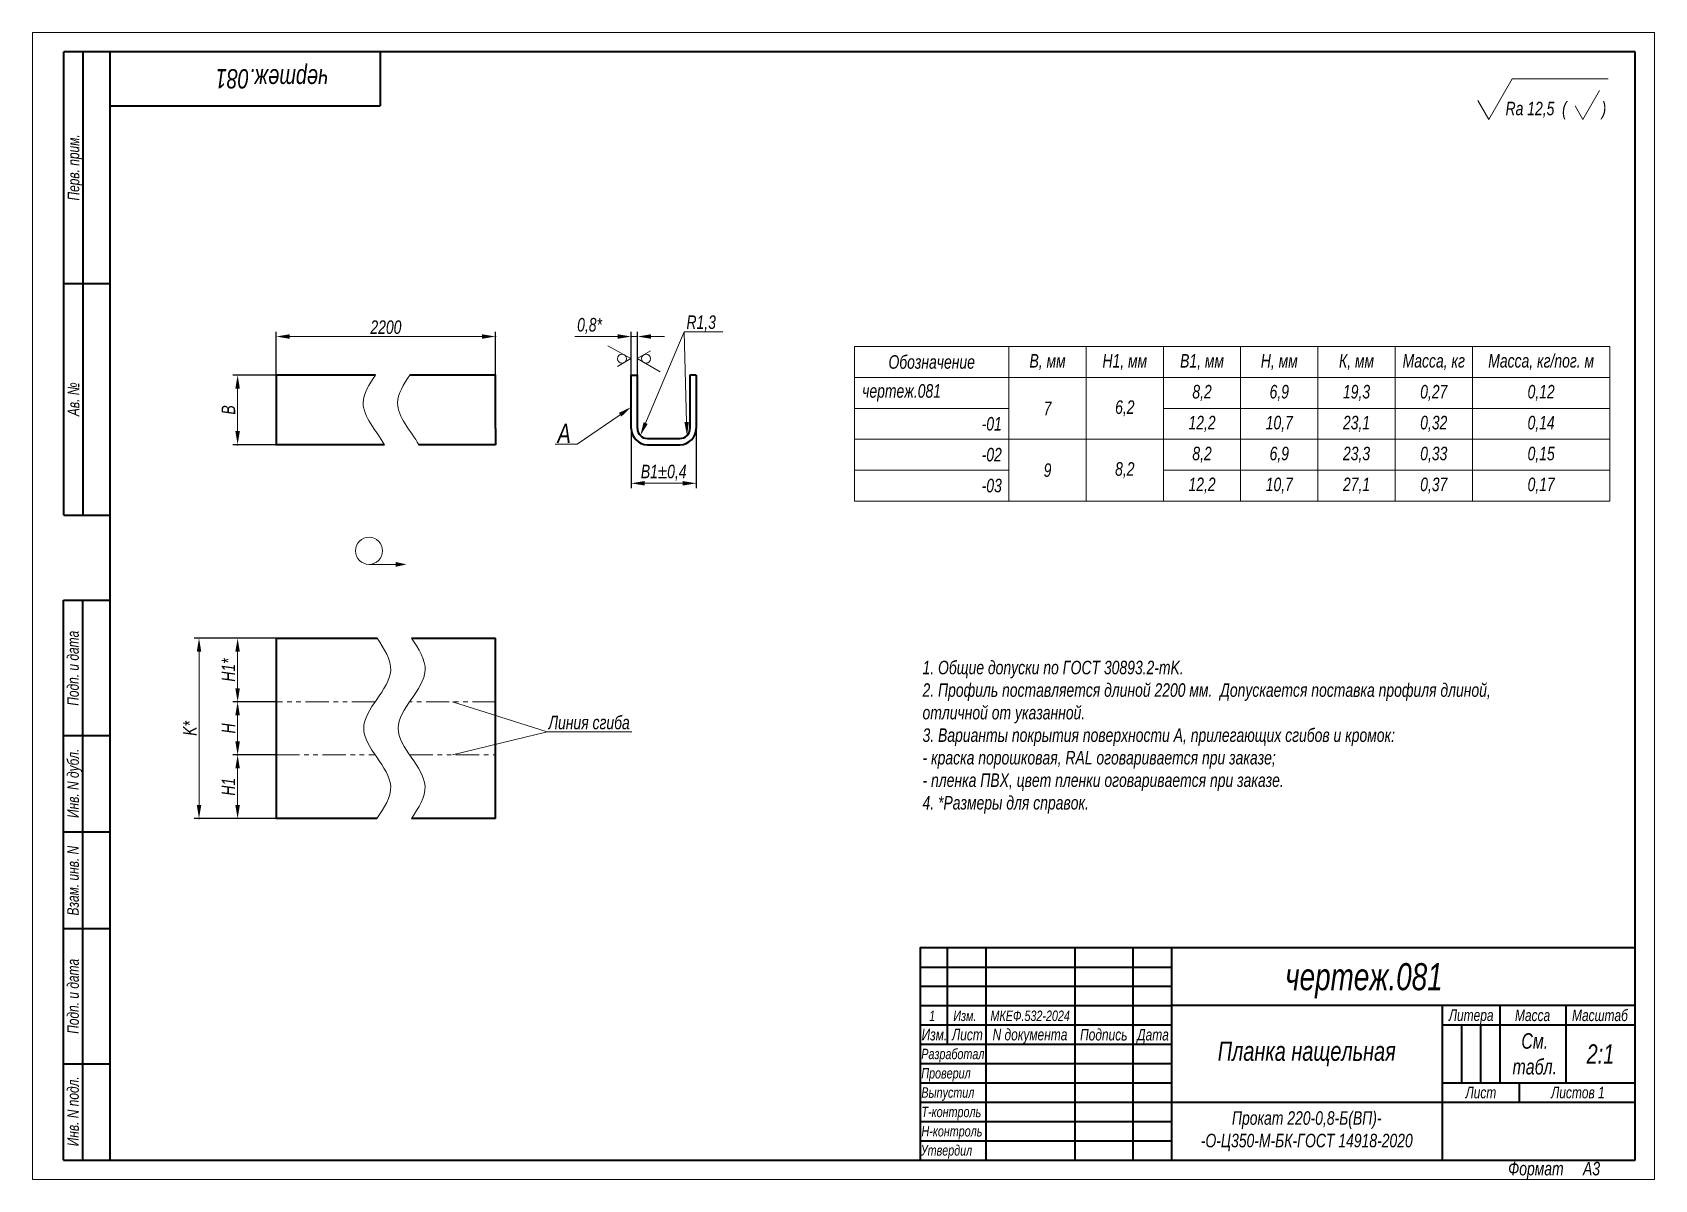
# Model space of a CAD drawing. Header units: millimetres. Extents: x 257 to 18224, y 1761 to 2058.
# Drawn here: x 256.6 to 676.6, y 1761 to 2058 of the extents above; entities outside this region: 3.
import ezdxf
from ezdxf import colors
from ezdxf.entities.mleader import LeaderData, LeaderLine
from ezdxf.math import Vec2, Vec3

# ---------------------------------------------------------------- set-up
doc = ezdxf.new("R2010")
doc.units = ezdxf.units.MM
doc.linetypes.add('LT_04', pattern=[20, 10, -2, 2, -2, 2, -2])
doc.layers.add('Layer_01', color=7, linetype='Continuous', plot=False)
for name, color, linetype, lineweight in [('Layer_02', 5, 'Continuous', 13), ('Layer_04', 1, 'Continuous', 15), ('Layer_08', 5, 'Continuous', 13), ('Layer_09', 1, 'Continuous', 15), ('Layer_11', 5, 'LT_04', 15), ('Layer_12', 7, 'Continuous', 35), ('Layer_13', 6, 'Continuous', 13), ('Layer_14', 7, 'Continuous', 40)]:
    doc.layers.add(name, color=color, linetype=linetype, lineweight=lineweight)
doc.styles.get("Standard").update_dxf_attribs({"font": 'arial.ttf'})
doc.styles.add('Style_01', font='ARIALNI.TTF', dxfattribs={"width": 0.9, "height": 3.5})
doc.dimstyles.new('DimStyle_02', dxfattribs={"dimtxt": 3.5, "dimasz": 2.5, "dimexe": 1.25, "dimexo": 0, "dimtad": 1, "dimlfac": 2, "dimtxsty": 'Style_01', "dimcen": 2.5, "dimazin": 3, "dimtfac": 1, "dimtmove": 0, "dimatfit": 3})

# ---------------------------------------------------------------- blocks, each defined once
blk = doc.blocks.new('*D1127')
at = {"layer": 'Layer_01', "color": 0, "ltscale": 0.04}
for p in [(319.7, 1969.28), (309.7, 1951.28), (319.7, 1951.28)]:
    blk.add_point(p, dxfattribs=at)
at = {"layer": 'Layer_09', "color": 0, "lineweight": -2, "ltscale": 0.04}
for p, q in [((319.7, 1969.28), (308.45, 1969.28)), ((319.7, 1951.28), (308.45, 1951.28))]:
    blk.add_line(p, q, dxfattribs=at)
at = {"layer": 'Layer_09', "color": 0, "ltscale": 0.04}
blk.add_line((309.7, 1965.78), (309.7, 1954.78), dxfattribs=at)
for points in [[(309.11, 1965.78), (310.28, 1965.78), (309.7, 1969.28)], [(309.11, 1954.78), (310.28, 1954.78), (309.7, 1951.28)]]:
    blk.add_solid(points, dxfattribs=at)
at = {"layer": 'Layer_09', "color": 0, "ltscale": 0.04, "insert": (307.32, 1960.28), "char_height": 3.5, "attachment_point": 5, "rotation": 90, "style": 'Style_01'}
blk.add_mtext('B', dxfattribs=at)
blk = doc.blocks.new('*D1128')
at = {"layer": 'Layer_01', "color": 0, "ltscale": 0.04}
for p in [(411.62, 1955.48), (428.42, 1955.48), (428.42, 1941.28)]:
    blk.add_point(p, dxfattribs=at)
at = {"layer": 'Layer_09', "color": 0, "lineweight": -2, "ltscale": 0.04}
for p, q in [((411.62, 1955.48), (411.62, 1940.03)), ((428.42, 1955.48), (428.42, 1940.03))]:
    blk.add_line(p, q, dxfattribs=at)
at = {"layer": 'Layer_09', "color": 0, "ltscale": 0.04}
blk.add_line((415.12, 1941.28), (424.92, 1941.28), dxfattribs=at)
for points in [[(415.12, 1941.86), (415.12, 1940.7), (411.62, 1941.28)], [(424.92, 1941.86), (424.92, 1940.7), (428.42, 1941.28)]]:
    blk.add_solid(points, dxfattribs=at)
at = {"layer": 'Layer_09', "color": 0, "ltscale": 0.04, "insert": (420.02, 1944.01), "char_height": 3.5, "width": 3.9858, "attachment_point": 5, "style": 'Style_01'}
blk.add_mtext('В1%%P0,4', dxfattribs=at)
blk = doc.blocks.new('*D1129')
at = {"layer": 'Layer_01', "color": 0, "ltscale": 0.04}
for p in [(411.62, 1979.28), (411.62, 1969.28), (413.22, 1969.28)]:
    blk.add_point(p, dxfattribs=at)
at = {"layer": 'Layer_09', "color": 0, "ltscale": 0.04}
for p, q in [((408.12, 1979.28), (397.03, 1979.28)), ((413.22, 1979.28), (411.62, 1979.28)), ((416.72, 1979.28), (420.22, 1979.28))]:
    blk.add_line(p, q, dxfattribs=at)
at = {"layer": 'Layer_09', "color": 0, "lineweight": -2, "ltscale": 0.04}
for p, q in [((411.62, 1969.28), (411.62, 1980.53)), ((413.22, 1969.28), (413.22, 1980.53))]:
    blk.add_line(p, q, dxfattribs=at)
at = {"layer": 'Layer_09', "color": 0, "ltscale": 0.04}
for points in [[(408.12, 1979.86), (408.12, 1978.7), (411.62, 1979.28)], [(416.72, 1979.86), (416.72, 1978.7), (413.22, 1979.28)]]:
    blk.add_solid(points, dxfattribs=at)
at = {"layer": 'Layer_09', "color": 0, "ltscale": 0.04, "insert": (400.83, 1982.01), "char_height": 3.5, "attachment_point": 5, "style": 'Style_01'}
blk.add_mtext('0,8*', dxfattribs=at)
blk = doc.blocks.new('*D927')
at = {"layer": 'Layer_01', "color": 0, "ltscale": 0.04}
for p in [(376.5, 1979.28), (319.7, 1969.28), (376.5, 1969.28)]:
    blk.add_point(p, dxfattribs=at)
at = {"layer": 'Layer_09', "color": 0, "lineweight": -2, "ltscale": 0.04}
for p, q in [((319.7, 1969.28), (319.7, 1980.53)), ((376.5, 1969.28), (376.5, 1980.53))]:
    blk.add_line(p, q, dxfattribs=at)
at = {"layer": 'Layer_09', "color": 0, "ltscale": 0.04}
blk.add_line((323.2, 1979.28), (373, 1979.28), dxfattribs=at)
for points in [[(323.2, 1979.86), (323.2, 1978.7), (319.7, 1979.28)], [(373, 1979.86), (373, 1978.7), (376.5, 1979.28)]]:
    blk.add_solid(points, dxfattribs=at)
at = {"layer": 'Layer_09', "color": 0, "ltscale": 0.04, "insert": (348.1, 1981.69), "char_height": 3.5, "attachment_point": 5, "style": 'Style_01'}
blk.add_mtext('2200', dxfattribs=at)
blk = doc.blocks.new('*D928')
at = {"layer": 'Layer_01', "color": 0, "ltscale": 0.04}
for p in [(319.7, 1901.17), (299.71, 1854.48), (319.7, 1854.48)]:
    blk.add_point(p, dxfattribs=at)
at = {"layer": 'Layer_09', "color": 0, "lineweight": -2, "ltscale": 0.04}
for p, q in [((319.7, 1901.17), (298.46, 1901.17)), ((319.7, 1854.48), (298.46, 1854.48))]:
    blk.add_line(p, q, dxfattribs=at)
at = {"layer": 'Layer_09', "color": 0, "ltscale": 0.04}
blk.add_line((299.71, 1897.67), (299.71, 1857.98), dxfattribs=at)
for points in [[(299.13, 1897.67), (300.29, 1897.67), (299.71, 1901.17)], [(299.13, 1857.98), (300.29, 1857.98), (299.71, 1854.48)]]:
    blk.add_solid(points, dxfattribs=at)
at = {"layer": 'Layer_09', "color": 0, "ltscale": 0.04, "insert": (297.34, 1877.82), "char_height": 3.5, "attachment_point": 5, "rotation": 90, "style": 'Style_01'}
blk.add_mtext('K*', dxfattribs=at)
blk = doc.blocks.new('*D1130')
at = {"layer": 'Layer_01', "color": 0, "ltscale": 0.04}
for p in [(319.7, 1901.17), (309.7, 1884.7), (319.7, 1884.7)]:
    blk.add_point(p, dxfattribs=at)
at = {"layer": 'Layer_09', "color": 0, "lineweight": -2, "ltscale": 0.04}
for p, q in [((319.7, 1901.17), (308.45, 1901.17)), ((319.7, 1884.7), (308.45, 1884.7))]:
    blk.add_line(p, q, dxfattribs=at)
at = {"layer": 'Layer_09', "color": 0, "ltscale": 0.04}
blk.add_line((309.7, 1897.67), (309.7, 1888.2), dxfattribs=at)
for points in [[(309.11, 1897.67), (310.28, 1897.67), (309.7, 1901.17)], [(309.11, 1888.2), (310.28, 1888.2), (309.7, 1884.7)]]:
    blk.add_solid(points, dxfattribs=at)
at = {"layer": 'Layer_09', "color": 0, "ltscale": 0.04, "insert": (307.31, 1892.93), "char_height": 3.5, "attachment_point": 5, "rotation": 90, "style": 'Style_01'}
blk.add_mtext('Н1*', dxfattribs=at)
blk = doc.blocks.new('*D929')
at = {"layer": 'Layer_01', "color": 0, "ltscale": 0.04}
for p in [(319.7, 1884.7), (309.7, 1870.95), (319.7, 1870.95)]:
    blk.add_point(p, dxfattribs=at)
at = {"layer": 'Layer_09', "color": 0, "lineweight": -2, "ltscale": 0.04}
for p, q in [((319.7, 1884.7), (308.45, 1884.7)), ((319.7, 1870.95), (308.45, 1870.95))]:
    blk.add_line(p, q, dxfattribs=at)
at = {"layer": 'Layer_09', "color": 0, "ltscale": 0.04}
blk.add_line((309.7, 1881.2), (309.7, 1874.45), dxfattribs=at)
for points in [[(309.11, 1881.2), (310.28, 1881.2), (309.7, 1884.7)], [(309.11, 1874.45), (310.28, 1874.45), (309.7, 1870.95)]]:
    blk.add_solid(points, dxfattribs=at)
at = {"layer": 'Layer_09', "color": 0, "ltscale": 0.04, "insert": (307.32, 1877.82), "char_height": 3.5, "attachment_point": 5, "rotation": 90, "style": 'Style_01'}
blk.add_mtext('H', dxfattribs=at)
blk = doc.blocks.new('*D1131')
at = {"layer": 'Layer_01', "color": 0, "ltscale": 0.04}
for p in [(309.7, 1870.95), (319.7, 1870.95), (319.7, 1854.48)]:
    blk.add_point(p, dxfattribs=at)
at = {"layer": 'Layer_09', "color": 0, "lineweight": -2, "ltscale": 0.04}
for p, q in [((319.7, 1870.95), (308.45, 1870.95)), ((319.7, 1854.48), (308.45, 1854.48))]:
    blk.add_line(p, q, dxfattribs=at)
at = {"layer": 'Layer_09', "color": 0, "ltscale": 0.04}
blk.add_line((309.7, 1857.98), (309.7, 1867.45), dxfattribs=at)
for points in [[(309.11, 1867.45), (310.28, 1867.45), (309.7, 1870.95)], [(309.11, 1857.98), (310.28, 1857.98), (309.7, 1854.48)]]:
    blk.add_solid(points, dxfattribs=at)
at = {"layer": 'Layer_09', "color": 0, "ltscale": 0.04, "insert": (307.31, 1862.72), "char_height": 3.5, "attachment_point": 5, "rotation": 90, "style": 'Style_01'}
blk.add_mtext('H1', dxfattribs=at)

msp = doc.modelspace()

# ---------------------------------------------------------------- linework, layer by layer
at = {"layer": 'Layer_11', "linetype": 'LT_04', "ltscale": 0.6}
for p, q in [((345.3, 1884.7), (319.7, 1884.7)), ((376.5, 1884.7), (354.21, 1884.7)), ((319.7, 1870.95), (345.32, 1870.95)), ((354.23, 1870.95), (376.5, 1870.95))]:
    msp.add_line(p, q, dxfattribs=at)
at = {"layer": 'Layer_12', "lineweight": 13, "ltscale": 0.303109}
msp.add_line((633.64, 2035.51), (639.71, 2046.01), dxfattribs=at)
at = {"layer": 'Layer_12', "lineweight": 13}
msp.add_line((639.71, 2046.01), (664.58, 2046.01), dxfattribs=at)
at = {"layer": 'Layer_12', "lineweight": 13, "ltscale": 0.216506}
msp.add_line((658.01, 2035.51), (662.34, 2043.01), dxfattribs=at)
at = {"layer": 'Layer_12', "lineweight": 13, "ltscale": 0.141451}
msp.add_line((633.64, 2035.51), (630.82, 2040.41), dxfattribs=at)
at = {"layer": 'Layer_12', "lineweight": 13, "ltscale": 0.101036}
msp.add_line((658.01, 2035.51), (655.99, 2039.01), dxfattribs=at)
at = {"layer": 'Layer_12'}
for p, q in [((345.42, 1969.28), (319.7, 1969.28)), ((319.7, 1969.28), (319.7, 1951.28)), ((376.5, 1969.28), (354.32, 1969.28)), ((376.5, 1955.48), (376.5, 1969.28)), ((411.62, 1955.48), (411.62, 1969.28)), ((411.62, 1969.28), (413.22, 1969.28)), ((413.22, 1955.48), (413.22, 1969.28)), ((426.82, 1969.28), (426.82, 1955.48)), ((428.42, 1969.28), (426.82, 1969.28)), ((428.42, 1969.28), (428.42, 1955.48)), ((376.5, 1955.48), (376.5, 1951.28)), ((347.73, 1951.28), (319.7, 1951.28)), ((376.5, 1951.28), (356.63, 1951.28)), ((415.82, 1952.88), (424.22, 1952.88)), ((415.82, 1951.28), (424.22, 1951.28)), ((319.7, 1901.17), (345.8, 1901.17)), ((319.7, 1901.17), (319.7, 1854.48)), ((354.7, 1901.17), (376.5, 1901.17)), ((376.5, 1854.48), (376.5, 1901.17)), ((345.78, 1854.48), (319.7, 1854.48)), ((376.5, 1854.48), (354.68, 1854.48))]:
    msp.add_line(p, q, dxfattribs=at)
for centre, radius, start, end in [((415.82, 1955.48), 4.2, 180, 270), ((415.82, 1955.48), 2.6, 180, 270), ((424.22, 1955.48), 4.2, 270, 0), ((424.22, 1955.48), 2.6, 270, 0)]:
    msp.add_arc(centre, radius, start, end, dxfattribs=at)
at = {"layer": 'Layer_13'}
for p, q in [((256.58, 2058.01), (256.58, 1761.01)), ((676.58, 2058.01), (256.58, 2058.01)), ((676.58, 1761.01), (676.58, 2058.01)), ((411.54, 1973.55), (405.57, 1976.9)), ((413.14, 1973.55), (416.64, 1975.59)), ((469.41, 1936.67), (469.41, 1976.67)), ((469.41, 1976.67), (665.02, 1976.67)), ((509.41, 1936.67), (509.41, 1976.67)), ((509.41, 1936.67), (509.41, 1976.67)), ((529.41, 1936.67), (529.41, 1976.67)), ((549.41, 1936.67), (549.41, 1976.67)), ((569.41, 1936.67), (569.41, 1976.67)), ((589.41, 1936.67), (589.41, 1976.67)), ((609.41, 1936.67), (609.41, 1976.67)), ((629.41, 1936.67), (629.41, 1976.67)), ((665.02, 1936.67), (665.02, 1976.67)), ((411.54, 1973.55), (408.06, 1971.49)), ((413.14, 1973.55), (419.11, 1970.13)), ((469.41, 1968.67), (665.02, 1968.67)), ((469.41, 1960.67), (509.41, 1960.67)), ((549.41, 1960.67), (589.41, 1960.67)), ((589.41, 1960.67), (665.02, 1960.67)), ((469.41, 1952.67), (665.02, 1952.67)), ((469.41, 1944.67), (509.41, 1944.67)), ((549.41, 1944.67), (589.41, 1944.67)), ((589.41, 1944.67), (665.02, 1944.67)), ((469.41, 1936.67), (665.02, 1936.67)), ((343.72, 1920.29), (350.62, 1920.29)), ((365.36, 1884.7), (389.83, 1876.97)), ((365.37, 1870.95), (389.83, 1876.97)), ((389.83, 1876.97), (411.79, 1876.97)), ((256.58, 1761.01), (676.58, 1761.01))]:
    msp.add_line(p, q, dxfattribs=at)
for centre, radius in [((409.21, 1973.53), 1.17), ((415.47, 1973.56), 1.17), ((343.72, 1923.8), 3.51)]:
    msp.add_circle(centre, radius, dxfattribs=at)
for points, knots in [([(345.42, 1969.28), (343.77, 1966.87), (339.87, 1960.87), (345.67, 1954.87), (347.73, 1951.28)], [41.677478, 41.677478, 41.677478, 41.677478, 49.658836, 61.541012, 61.541012, 61.541012, 61.541012]), ([(354.32, 1969.28), (352.67, 1966.87), (348.78, 1960.87), (354.58, 1954.87), (356.63, 1951.28)], [41.677478, 41.677478, 41.677478, 41.677478, 49.658836, 61.541012, 61.541012, 61.541012, 61.541012]), ([(345.8, 1901.17), (347.65, 1898.39), (352.81, 1890.62), (335.61, 1877.84), (352.82, 1865.05), (347.64, 1857.27), (345.78, 1854.48)], [23.918233, 23.918233, 23.918233, 23.918233, 33.105891, 49.658836, 66.211781, 75.432561, 75.432561, 75.432561, 75.432561]), ([(354.7, 1901.17), (356.56, 1898.39), (361.72, 1890.62), (344.52, 1877.84), (361.73, 1865.05), (356.54, 1857.27), (354.68, 1854.48)], [23.918233, 23.918233, 23.918233, 23.918233, 33.105891, 49.658836, 66.211781, 75.432561, 75.432561, 75.432561, 75.432561])]:
    msp.add_open_spline(points, degree=3, knots=knots, dxfattribs=at)
msp.add_solid([(350.62, 1919.67), (353.44, 1920.28), (350.62, 1920.9)], dxfattribs=at)
at = {"layer": 'Layer_14', "linetype": 'Continuous'}
for p, q in [((671.58, 2053.01), (264.7, 2053.01)), ((264.7, 1933.01), (264.7, 2053.01)), ((269.7, 1933.01), (269.7, 2053.01)), ((276.58, 2053.01), (276.58, 1766.01)), ((346.58, 2053.01), (346.58, 2039.01)), ((671.58, 1766.01), (671.58, 2053.01)), ((276.58, 2039.01), (346.58, 2039.01)), ((264.7, 1993.01), (276.58, 1993.01)), ((264.7, 1933.01), (276.58, 1933.01)), ((264.58, 1766.01), (264.58, 1911.01)), ((264.58, 1911.01), (276.58, 1911.01)), ((269.58, 1766.01), (269.58, 1911.01)), ((264.58, 1876.01), (276.58, 1876.01)), ((264.58, 1851.01), (276.58, 1851.01)), ((264.58, 1826.01), (276.58, 1826.01)), ((486.45, 1816.04), (551.5, 1816.04)), ((486.45, 1811.04), (551.5, 1811.04)), ((486.45, 1806.04), (551.5, 1806.04)), ((626.55, 1801.03), (626.55, 1786.02)), ((631.55, 1801.03), (631.55, 1786.02)), ((264.58, 1791.01), (276.58, 1791.01)), ((486.45, 1791.03), (551.5, 1791.03)), ((486.45, 1786.02), (551.5, 1786.02)), ((486.45, 1781.02), (551.5, 1781.02)), ((486.45, 1776.02), (551.5, 1776.02)), ((486.45, 1771.01), (551.5, 1771.01)), ((264.58, 1766.01), (276.58, 1766.01)), ((276.58, 1766.01), (671.58, 1766.01))]:
    msp.add_line(p, q, dxfattribs=at)
for points in [[(671.58, 1821.05), (486.45, 1821.05), (486.45, 1766.01)], [(493.46, 1821.05), (493.46, 1796.03)], [(503.46, 1821.05), (503.46, 1766.01)], [(526.48, 1821.05), (526.48, 1766.01)], [(541.49, 1821.05), (541.49, 1766.01)], [(551.5, 1821.05), (551.5, 1766.01)], [(671.58, 1806.04), (551.5, 1806.04)], [(621.54, 1806.04), (621.54, 1766.01)], [(636.55, 1806.04), (636.55, 1786.02)], [(653.56, 1806.04), (653.56, 1786.02)], [(653.56, 1806.04), (653.56, 1786.02)], [(486.45, 1801.03), (551.5, 1801.03)], [(621.54, 1801.03), (671.58, 1801.03)], [(486.45, 1796.03), (551.5, 1796.03)], [(621.54, 1786.02), (671.58, 1786.02)], [(641.56, 1786.02), (641.56, 1781.02)], [(551.5, 1781.02), (671.58, 1781.02)]]:
    msp.add_lwpolyline(points, dxfattribs=at)

# ---------------------------------------------------------------- texts
at = {"layer": 'Layer_02', "char_height": 3.5, "style": 'Style_01'}
for s, insert, width, attachment_point in [('Обозначение', (489.41, 1972.67), 40, 5), ('B, мм', (519.41, 1972.67), 20, 5), ('H1, мм', (539.41, 1972.67), 20, 5), ('В1, мм', (559.41, 1972.67), 20, 5), ('Н, мм', (579.41, 1972.67), 20, 5), ('К, мм', (599.41, 1972.67), 20, 5), ('Масса, кг', (619.41, 1972.67), 20, 5), ('Масса, кг/пог. м', (647.21, 1972.67), 35.6082, 5), ('  чертеж.081', (469.41, 1964.67), 40, 4), ('8,2', (559.41, 1964.67), 20, 5), ('6,9', (579.41, 1964.67), 20, 5), ('19,3', (599.41, 1964.67), 20, 5), ('0,27', (619.41, 1964.67), 20, 5), ('0,12', (647.21, 1964.67), 35.6082, 5), ('7', (519.41, 1960.67), 20, 5), ('6,2', (539.41, 1960.67), 20, 5), ('-01', (504.96, 1956.67), 40, 5), ('12,2', (559.41, 1956.67), 20, 5), ('10,7', (579.41, 1956.67), 20, 5), ('23,1', (599.41, 1956.67), 20, 5), ('0,32', (619.41, 1956.67), 20, 5), ('0,14', (647.21, 1956.67), 35.6082, 5), ('-02', (504.96, 1948.67), 40, 5), ('8,2', (559.41, 1948.67), 20, 5), ('6,9', (579.41, 1948.67), 20, 5), ('23,3', (599.41, 1948.67), 20, 5), ('0,33', (619.41, 1948.67), 20, 5), ('0,15', (647.21, 1948.67), 35.6082, 5), ('9', (519.41, 1944.67), 20, 5), ('8,2', (539.41, 1944.67), 20, 5), ('-03', (504.96, 1940.67), 40, 5), ('12,2', (559.41, 1940.67), 20, 5), ('10,7', (579.41, 1940.67), 20, 5), ('27,1', (599.41, 1940.67), 20, 5), ('0,37', (619.41, 1940.67), 20, 5), ('0,17', (647.21, 1940.67), 35.6082, 5)]:
    msp.add_mtext(s, dxfattribs=dict(at, insert=insert, width=width, attachment_point=attachment_point))
at = {"layer": 'Layer_04', "width": 37, "attachment_point": 5, "style": 'Style_01'}
for insert, char_height in [((17332.19, 2042.01), 3.5), ((18224.28, 2042.13), 3.5), ((17783.64, 2040.63), 6)]:
    msp.add_mtext('{\\fCalibri|b0|i0|c204;\\c0;^J', dxfattribs=dict(at, insert=insert, char_height=char_height))
at = {"layer": 'Layer_08', "linetype": 'Continuous', "style": 'Style_01', "width": 0.9}
msp.add_text('чертеж.081', height=5, rotation=180, dxfattribs=at).set_placement((333.19, 2048.51))
for s, height, p in [('Rа 12,5  (         )', 3.5, (638, 2036.57)), ('чертеж.081', 7, (580.94, 1810.04)), ('1', 2.7, (488.76, 1802.04)), ('Изм.', 2.7, (495.02, 1802.05)), ('МКЕФ.532-2024', 2.7, (504.63, 1802.06)), ('Изм.', 3, (486.8, 1797.04)), ('Лист', 3, (494.68, 1797.05)), ('N документа', 3, (505.18, 1797.05)), ('Подпись', 3, (527.83, 1797.03)), ('Дата', 3, (542.62, 1797.02)), ('Разработал', 2.7, (486.72, 1792.19)), ('Проверил', 2.7, (486.73, 1787.19)), ('Выпустил', 2.7, (486.74, 1782.2)), ('Т-контроль', 2.7, (486.76, 1777.18)), ('Н-контроль', 2.7, (486.76, 1772.18)), ('Утвердил', 2.7, (486.59, 1767.23))]:
    msp.add_text(s, height=height, dxfattribs=at).set_placement(p)
at = {"layer": 'Layer_08', "linetype": 'Continuous', "lineweight": 25, "style": 'Style_01', "width": 0.9}
for s, p in [('Перв. прим.', (268.7, 2014.49)), ('Ав. №', (268.7, 1958.67)), ('Подп. и дата', (268.57, 1883.69)), ('Инв. N дубл.', (268.58, 1854.63)), ('Взам. инв. N', (268.57, 1829.37)), ('Подп. и дата', (268.58, 1798.75)), ('Инв. N подл.', (268.57, 1769.64))]:
    msp.add_text(s, height=3, rotation=90, dxfattribs=at).set_placement(p)
at = {"layer": 'Layer_08', "style": 'Style_01', "width": 0.9}
msp.add_text('А', height=5, dxfattribs=at).set_placement((392.53, 1951.73))
at = {"layer": 'Layer_08', "ltscale": 0.04, "style": 'Style_01', "width": 0.9}
msp.add_text('Линия сгиба', height=3.5, dxfattribs=at).set_placement((390.2, 1877.6))
at = {"layer": 'Layer_08', "linetype": 'Continuous', "lineweight": 25, "style": 'Style_01', "width": 0.9}
for s, p in [('Литера', (623.31, 1802.07)), ('Масса', (640.44, 1802.04)), ('Масштаб', (655.21, 1802.04)), ('Лист ', (627.63, 1782.05)), ('Листов 1', (649.79, 1782.05))]:
    msp.add_text(s, height=3, dxfattribs=at).set_placement(p)
at = {"layer": 'Layer_08', "insert": (487.04, 1895.33), "char_height": 3.5, "attachment_point": 1, "style": 'Style_01'}
msp.add_mtext_dynamic_manual_height_columns('1. Общие допуски по ГОСТ 30893.2-mK.\\P\\pxb0.25,ql;2. Профиль поставляется длиной 2200 мм.  Допускается поставка профиля длиной, отличной от указанной. {\\fCalibri|b0|i0|c204|p34;\\H0.91667x;\\C167;\\c8210719;\\P}3. Варианты покрытия поверхности А, прилегающих сгибов и кромок:\\P\\pq*;- краска порошковая, RAL оговаривается при заказе;\\P- пленка ПВХ, цвет пленки оговаривается при заказе.\\P\\pql;4. *Размеры для справок.', width=149.6144, gutter_width=70, heights=[66.33], dxfattribs=at)
at = {"layer": 'Layer_08', "linetype": 'Continuous', "attachment_point": 5, "style": 'Style_01'}
for s, insert, char_height, width in [('См.\\Pтабл.', (645.56, 1793.53), 4, 18.012), ('Планка нащельная', (586.52, 1793.53), 5, 70.0467), ('2:1', (662.57, 1793.53), 5, 18.012), ('Прокат 220-0,8-Б(ВП)-\\P-О-Ц350-М-БК-ГОСТ 14918-2020', (586.52, 1773.52), 3.5, 70.0467)]:
    msp.add_mtext(s, dxfattribs=dict(at, insert=insert, char_height=char_height, width=width))
at = {"layer": 'Layer_08', "linetype": 'Continuous', "lineweight": 25, "insert": (638.67, 1765.6), "char_height": 3.5, "width": 32.9515, "attachment_point": 1, "style": 'Style_01'}
msp.add_mtext('Формат     А3', dxfattribs=at)
at = {"layer": 'Layer_09', "ltscale": 0.04, "insert": (429.73, 1982.67), "char_height": 3.5, "attachment_point": 5, "style": 'Style_01'}
msp.add_mtext('R1,3', dxfattribs=at)

# ---------------------------------------------------------------- dimensions: what is measured, and where the dimension line sits
at = {"layer": 'Layer_09', "ltscale": 0.04}
for base, p1, p2, text, picture, middle in [((376.5, 1979.28), (319.7, 1969.28), (376.5, 1969.28), '2200', '*D927', (348.1, 1981.69)), ((411.62, 1979.28), (413.22, 1969.28), (411.62, 1969.28), '<>*', '*D1129', (400.83, 1982.01)), ((428.42, 1941.28), (411.62, 1955.48), (428.42, 1955.48), 'В1%%P0,4', '*D1128', (420.02, 1944.01))]:
    dim = msp.add_linear_dim(base=base, p1=p1, p2=p2, text=text, dimstyle='DimStyle_02', override={"dimasz": 3.5, "dimdec": 1, "dimlfac": 0.5, "dimlwd": -1}, dxfattribs=at)
    dim.commit()
    dim.dimension.update_dxf_attribs({"geometry": picture, "text_midpoint": middle})
for base, p1, p2, text, picture, middle in [((309.7, 1951.28), (319.7, 1969.28), (319.7, 1951.28), 'B', '*D1127', (307.32, 1960.28)), ((299.71, 1854.48), (319.7, 1901.17), (319.7, 1854.48), 'K*', '*D928', (297.34, 1877.82)), ((309.7, 1884.7), (319.7, 1901.17), (319.7, 1884.7), 'Н1*', '*D1130', (307.31, 1892.93)), ((309.7, 1870.95), (319.7, 1884.7), (319.7, 1870.95), 'H', '*D929', (307.32, 1877.82)), ((309.7, 1870.95), (319.7, 1854.48), (319.7, 1870.95), 'H1', '*D1131', (307.31, 1862.72))]:
    dim = msp.add_linear_dim(base=base, p1=p1, p2=p2, angle=90, text=text, dimstyle='DimStyle_02', override={"dimasz": 3.5, "dimdec": 1, "dimlfac": 0.5, "dimlwd": -1}, dxfattribs=at)
    dim.commit()
    dim.dimension.update_dxf_attribs({"geometry": picture, "text_midpoint": middle})

# ---------------------------------------------------------------- leaders
ml = msp.add_multileader_mtext('Standard', dxfattribs=at)
ml.set_content('', color=256)
ml.set_leader_properties(color=256, linetype='ByLayer', lineweight=-1)
ml.build(insert=Vec2(0, 0))
ml.multileader.update_dxf_attribs({"text_left_attachment_type": 6, "text_right_attachment_type": 6, "arrow_head_size": 3.5})
ctx = ml.context
ctx.base_point, ctx.char_height, ctx.arrow_head_size, ctx.landing_gap_size, ctx.plane_origin = Vec3(435.36, 1980.51), 3.5, 3.5, 0, Vec3(413.98, 1953.64)
ctx.left_attachment, ctx.right_attachment = 6, 6
notes = []
notes.append((ctx, [(0, (1, 1, 0), (425.34, 1980.51), (1, 0), 10.02, [(0, [(413.98, 1953.64)], 0, [])])]))
ctx.mtext.insert, ctx.mtext.flow_direction = Vec3(435.36, 1984.01), 5
ml = msp.add_multileader_mtext('Standard', dxfattribs=at)
ml.set_content('', color=256)
ml.set_leader_properties(color=256, linetype='ByLayer', lineweight=-1)
ml.build(insert=Vec2(0, 0))
ml.multileader.update_dxf_attribs({"text_left_attachment_type": 6, "text_right_attachment_type": 6, "arrow_head_size": 3.5})
ctx = ml.context
ctx.base_point, ctx.char_height, ctx.arrow_head_size, ctx.landing_gap_size, ctx.plane_origin = Vec3(435.36, 1980.51), 3.5, 3.5, 0, Vec3(426.06, 1953.64)
ctx.left_attachment, ctx.right_attachment = 6, 6
notes.append((ctx, [(0, (1, 1, 0), (425.34, 1980.51), (1, 0), 10.02, [(0, [(426.06, 1953.64)], 0, [])])]))
ctx.mtext.insert, ctx.mtext.flow_direction = Vec3(435.36, 1984.01), 5
ml = msp.add_multileader_mtext('Standard', dxfattribs=at)
ml.set_content('', color=256)
ml.set_leader_properties(color=256, lineweight=-1)
ml.build(insert=Vec2(0, 0))
ml.multileader.update_dxf_attribs({"text_left_attachment_type": 6, "text_right_attachment_type": 6, "dogleg_length": 10.02, "arrow_head_size": 3.5})
ctx = ml.context
ctx.base_point, ctx.char_height, ctx.arrow_head_size, ctx.landing_gap_size, ctx.plane_origin = Vec3(391.91, 1951.38), 3.5, 3.5, 0, Vec3(411.62, 1961.02)
ctx.left_attachment, ctx.right_attachment = 6, 6
notes.append((ctx, [(0, (1, 1, 0), (397.62, 1951.38), (-1, 0), 5.71, [(0, [(411.62, 1961.02)], 0, [])])]))
ctx.mtext.insert, ctx.mtext.flow_direction = Vec3(391.91, 1954.88), 5
for ctx, leaders in notes:
    for number, flags, end, landing, length, lines in leaders:
        leader = LeaderData()
        leader.index, (leader.has_last_leader_line, leader.has_dogleg_vector, leader.attachment_direction) = number, flags
        leader.last_leader_point, leader.dogleg_vector, leader.dogleg_length = Vec3(end), Vec3(landing), length
        for number, points, colour, breaks in lines:
            line = LeaderLine()
            line.index, line.vertices, line.color, line.breaks = number, Vec3.list(points), colors.encode_raw_color(colour), breaks
            leader.lines.append(line)
        ctx.leaders.append(leader)

doc.saveas('drawing.dxf')
